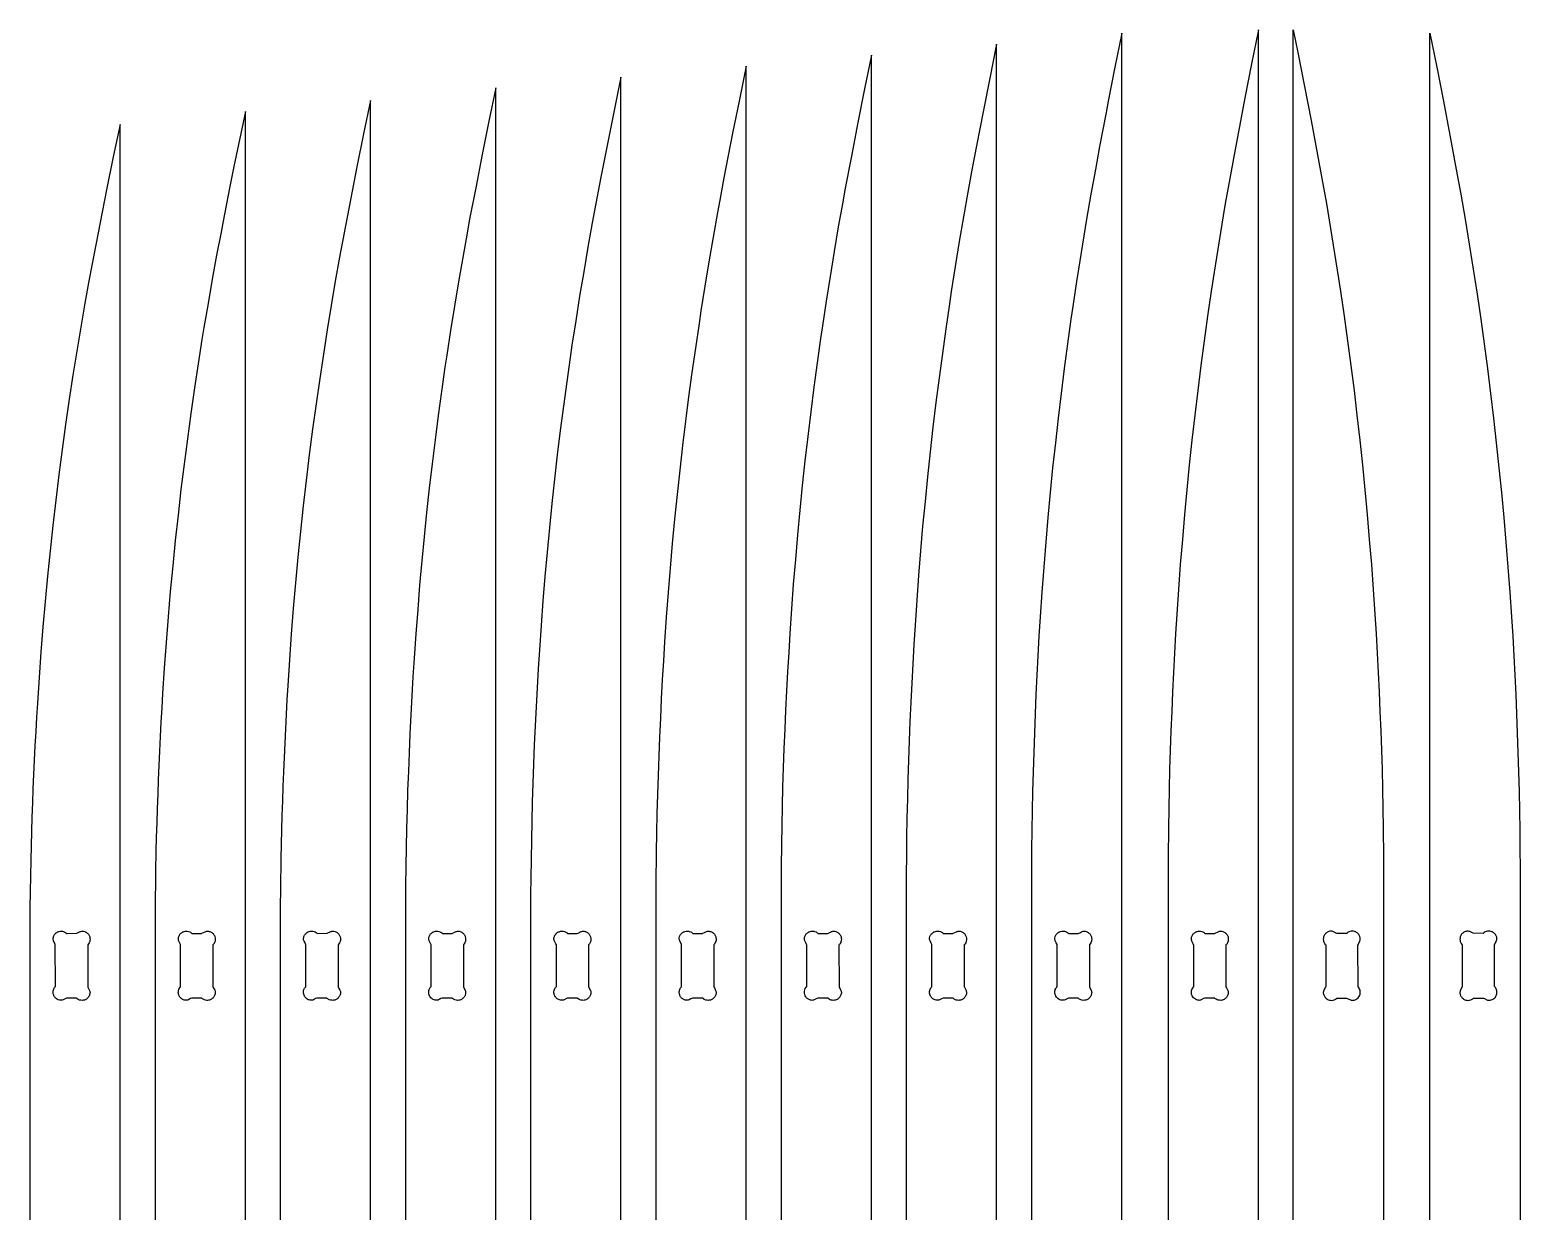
# Model space of a CAD drawing. Extents: x -690 to 337, y -358 to 474.
# Drawn here: x -281.1 to -142.7, y 356.8 to 466.5 of the extents above; entities that cross this region are included whole.
import ezdxf

# ---------------------------------------------------------------- set-up
doc = ezdxf.new("R2010")
doc.units = 0
doc.layers.get('0').update_dxf_attribs({"linetype": 'CONTINUOUS'})
doc.layers.add('SECTIONCUTEDGES', color=18, linetype='CONTINUOUS')

msp = doc.modelspace()

# ---------------------------------------------------------------- linework, layer by layer
msp.add_lwpolyline([(-159.74, 376.57), (-159.73, 376.58), (-158.85, 376.58), (-158.48, 376.4), (-158.41, 376.38), (-158.38, 376.37), (-158.31, 376.37), (-158.27, 376.36), (-158.2, 376.37), (-158.13, 376.38), (-158.03, 376.42), (-157.93, 376.47), (-157.85, 376.53), (-157.77, 376.6), (-157.7, 376.69), (-157.65, 376.78), (-157.62, 376.85), (-157.58, 376.95), (-157.57, 377.06), (-157.57, 377.1), (-157.57, 377.2), (-157.59, 377.31), (-157.63, 377.41), (-157.68, 377.5), (-157.74, 377.59), (-157.77, 377.62), (-157.78, 377.63), (-157.79, 381.51), (-157.78, 381.53), (-157.61, 381.88), (-157.59, 381.94), (-157.57, 382.01), (-157.57, 382.08), (-157.57, 382.15), (-157.58, 382.18), (-157.6, 382.29), (-157.63, 382.35), (-157.66, 382.42), (-157.7, 382.48), (-157.75, 382.53), (-157.8, 382.58), (-157.85, 382.63), (-157.91, 382.67), (-157.97, 382.71), (-158.03, 382.74), (-158.1, 382.76), (-158.21, 382.78), (-158.32, 382.79), (-158.43, 382.78), (-158.54, 382.76), (-158.62, 382.73), (-158.75, 382.65), (-158.8, 382.61), (-158.82, 382.58), (-159.72, 382.57), (-159.81, 382.61), (-160.05, 382.74), (-160.12, 382.76), (-160.18, 382.78), (-160.25, 382.79), (-160.29, 382.79), (-160.36, 382.79), (-160.39, 382.78), (-160.49, 382.75), (-160.56, 382.73), (-160.62, 382.69), (-160.68, 382.66), (-160.74, 382.61), (-160.79, 382.56), (-160.84, 382.51), (-160.88, 382.45), (-160.91, 382.39), (-160.94, 382.32), (-160.97, 382.26), (-160.99, 382.15), (-161, 382.04), (-160.99, 381.93), (-160.97, 381.82), (-160.96, 381.79), (-160.92, 381.7), (-160.9, 381.67), (-160.85, 381.59), (-160.78, 381.52), (-160.78, 377.64), (-160.79, 377.6), (-160.85, 377.49), (-160.96, 377.28), (-160.98, 377.21), (-160.99, 377.14), (-161, 377.11), (-161, 377.04), (-160.99, 376.97), (-160.96, 376.87), (-160.93, 376.8), (-160.9, 376.74), (-160.86, 376.68), (-160.82, 376.62), (-160.77, 376.57), (-160.71, 376.53), (-160.66, 376.48), (-160.6, 376.45), (-160.53, 376.42), (-160.46, 376.39), (-160.39, 376.38), (-160.32, 376.37), (-160.21, 376.36), (-160.1, 376.38), (-159.99, 376.41), (-159.91, 376.44), (-159.86, 376.47), (-159.77, 376.54)], close=True)
at = {"layer": 'SECTIONCUTEDGES'}
for points in [[(-167.03, 247.07), (-167.03, 466.49), (-167.67, 463.33), (-168.29, 460.17), (-168.89, 457.01), (-169.29, 454.89), (-169.69, 452.68), (-170.1, 450.36), (-170.3, 449.2), (-170.68, 446.88), (-171.05, 444.56), (-171.41, 442.23), (-171.75, 439.9), (-172.07, 437.61), (-172.37, 435.31), (-172.66, 433), (-172.94, 430.7), (-173.2, 428.39), (-173.45, 426.09), (-173.68, 423.78), (-173.89, 421.47), (-174.09, 419.15), (-174.28, 416.84), (-174.45, 414.53), (-174.6, 412.21), (-174.72, 410.41), (-174.82, 408.61), (-174.91, 406.81), (-175, 405.01), (-175.08, 403.2), (-175.15, 401.4), (-175.21, 399.6), (-175.27, 397.79), (-175.31, 395.99), (-175.35, 394.18), (-175.38, 392.38), (-175.41, 389.66), (-175.42, 388.9), (-175.42, 324.08)], [(-163.79, 247.07), (-163.79, 466.49), (-163.36, 464.39), (-162.74, 461.22), (-162.12, 458.06), (-161.53, 454.89), (-161.13, 452.68), (-160.72, 450.36), (-160.33, 448.04), (-159.95, 445.72), (-159.59, 443.4), (-159.41, 442.23), (-159.07, 439.9), (-158.75, 437.61), (-158.44, 435.31), (-158.15, 433), (-157.88, 430.7), (-157.62, 428.39), (-157.37, 426.09), (-157.14, 423.78), (-156.93, 421.47), (-156.73, 419.15), (-156.54, 416.84), (-156.37, 414.53), (-156.21, 412.21), (-156.1, 410.41), (-156, 408.61), (-155.91, 406.81), (-155.82, 405.01), (-155.74, 403.2), (-155.67, 401.4), (-155.61, 399.6), (-155.55, 397.79), (-155.51, 395.99), (-155.47, 394.18), (-155.44, 392.38), (-155.41, 389.66), (-155.4, 388.9), (-155.4, 324.08)], [(-191.33, 247.07), (-191.33, 465.15), (-191.97, 462.01), (-192.59, 458.87), (-193.2, 455.72), (-193.59, 453.63), (-194, 451.42), (-194.4, 449.12), (-194.8, 446.82), (-195.18, 444.51), (-195.54, 442.2), (-195.71, 441.04), (-196.05, 438.73), (-196.37, 436.44), (-196.68, 434.16), (-196.97, 431.87), (-197.25, 429.58), (-197.51, 427.29), (-197.75, 424.99), (-197.98, 422.7), (-198.2, 420.4), (-198.4, 418.1), (-198.58, 415.81), (-198.75, 413.51), (-198.91, 411.2), (-199.02, 409.41), (-199.12, 407.62), (-199.22, 405.83), (-199.3, 404.04), (-199.38, 402.25), (-199.45, 400.46), (-199.52, 398.67), (-199.57, 396.87), (-199.62, 395.08), (-199.66, 393.29), (-199.69, 391.49), (-199.71, 389.7), (-199.72, 388.18), (-199.72, 323.61)], [(-179.71, 247.07), (-179.71, 466.17), (-180.35, 463.01), (-180.97, 459.86), (-181.17, 458.8), (-181.77, 455.64), (-182.16, 453.53), (-182.58, 451.22), (-182.98, 448.91), (-183.36, 446.59), (-183.73, 444.27), (-183.91, 443.11), (-184.26, 440.78), (-184.43, 439.62), (-184.75, 437.33), (-185.05, 435.03), (-185.34, 432.73), (-185.62, 430.43), (-185.88, 428.13), (-186.13, 425.82), (-186.36, 423.52), (-186.57, 421.21), (-186.77, 418.9), (-186.96, 416.59), (-187.13, 414.28), (-187.28, 411.97), (-187.4, 410.17), (-187.5, 408.37), (-187.59, 406.57), (-187.68, 404.77), (-187.76, 402.97), (-187.83, 401.17), (-187.89, 399.37), (-187.95, 397.57), (-187.99, 395.77), (-188.03, 393.97), (-188.06, 392.17), (-188.08, 390.37), (-188.1, 388.69), (-188.1, 323.97)], [(-151.11, 247.07), (-151.11, 466.17), (-150.47, 463.01), (-149.85, 459.86), (-149.25, 456.7), (-148.66, 453.53), (-148.24, 451.22), (-147.84, 448.91), (-147.46, 446.59), (-147.08, 444.27), (-146.73, 441.95), (-146.39, 439.62), (-146.07, 437.33), (-145.76, 435.03), (-145.47, 432.73), (-145.2, 430.43), (-144.94, 428.13), (-144.69, 425.82), (-144.46, 423.52), (-144.25, 421.21), (-144.05, 418.9), (-143.86, 416.59), (-143.69, 414.28), (-143.53, 411.97), (-143.42, 410.17), (-143.32, 408.37), (-143.23, 406.57), (-143.14, 404.77), (-143.06, 402.97), (-142.99, 401.17), (-142.93, 399.37), (-142.87, 397.57), (-142.83, 395.77), (-142.79, 393.97), (-142.76, 392.17), (-142.74, 390.37), (-142.72, 388.69), (-142.72, 323.97)], [(-202.96, 247.07), (-202.96, 464.14), (-203.6, 461.01), (-204.22, 457.88), (-204.82, 454.75), (-205.41, 451.62), (-205.62, 450.47), (-206.03, 448.18), (-206.42, 445.89), (-206.8, 443.59), (-207.16, 441.29), (-207.51, 438.99), (-207.68, 437.83), (-208, 435.56), (-208.3, 433.29), (-208.59, 431.01), (-208.87, 428.73), (-209.13, 426.45), (-209.38, 424.16), (-209.61, 421.88), (-209.82, 419.59), (-210.02, 417.31), (-210.21, 415.02), (-210.38, 412.73), (-210.53, 410.44), (-210.64, 408.66), (-210.75, 406.88), (-210.84, 405.09), (-210.93, 403.31), (-211.01, 401.53), (-211.08, 399.74), (-211.14, 397.96), (-211.2, 396.17), (-211.24, 394.39), (-211.28, 392.61), (-211.31, 390.82), (-211.34, 388.76), (-211.34, 387.85), (-211.35, 323.26)], [(-214.58, 247.07), (-214.58, 463.12), (-215.22, 460.01), (-215.84, 456.9), (-216.25, 454.82), (-216.65, 452.74), (-217.04, 450.66), (-217.25, 449.52), (-217.65, 447.24), (-218.05, 444.95), (-218.43, 442.67), (-218.79, 440.38), (-218.96, 439.23), (-219.3, 436.94), (-219.62, 434.68), (-219.93, 432.41), (-220.22, 430.15), (-220.49, 427.88), (-220.76, 425.61), (-221, 423.34), (-221.23, 421.06), (-221.45, 418.79), (-221.65, 416.51), (-221.83, 414.23), (-222, 411.95), (-222.16, 409.67), (-222.27, 407.9), (-222.37, 406.13), (-222.47, 404.35), (-222.55, 402.58), (-222.63, 400.8), (-222.7, 399.03), (-222.77, 397.25), (-222.82, 395.48), (-222.87, 393.7), (-222.91, 391.92), (-222.94, 390.15), (-222.97, 387.19), (-222.97, 322.9)], [(-237.83, 247.07), (-237.83, 461.09), (-238.47, 458), (-239.09, 454.92), (-239.7, 451.83), (-240.29, 448.74), (-240.5, 447.61), (-240.9, 445.35), (-241.3, 443.09), (-241.68, 440.83), (-242.04, 438.56), (-242.39, 436.29), (-242.55, 435.15), (-242.87, 432.91), (-243.18, 430.67), (-243.47, 428.42), (-243.74, 426.18), (-244.01, 423.93), (-244.25, 421.68), (-244.48, 419.42), (-244.7, 417.17), (-244.9, 414.92), (-245.08, 412.66), (-245.25, 410.4), (-245.41, 408.14), (-245.52, 406.39), (-245.62, 404.63), (-245.72, 402.87), (-245.8, 401.11), (-245.88, 399.36), (-245.95, 397.6), (-246.02, 395.84), (-246.07, 394.08), (-246.12, 392.32), (-246.16, 390.56), (-246.19, 388.8), (-246.21, 387.04), (-246.22, 385.64), (-246.22, 322.18)], [(-226.21, 247.07), (-226.21, 462.1), (-226.85, 459.01), (-227.47, 455.91), (-228.07, 452.81), (-228.66, 449.7), (-228.87, 448.57), (-229.28, 446.3), (-229.67, 444.02), (-230.05, 441.75), (-230.41, 439.47), (-230.76, 437.19), (-230.93, 436.05), (-231.25, 433.8), (-231.55, 431.54), (-231.84, 429.29), (-232.12, 427.03), (-232.38, 424.77), (-232.63, 422.51), (-232.86, 420.24), (-233.07, 417.98), (-233.27, 415.71), (-233.46, 413.45), (-233.63, 411.18), (-233.78, 408.91), (-233.89, 407.14), (-234, 405.38), (-234.09, 403.61), (-234.18, 401.85), (-234.26, 400.08), (-234.33, 398.31), (-234.39, 396.54), (-234.45, 394.78), (-234.49, 393.01), (-234.53, 391.24), (-234.56, 389.47), (-234.58, 387.71), (-234.6, 386.21), (-234.6, 322.54)], [(-249.46, 247.07), (-249.46, 459.91), (-250.1, 456.84), (-250.72, 453.78), (-251.32, 450.71), (-251.91, 447.63), (-252.33, 445.39), (-252.73, 443.14), (-253.11, 440.89), (-253.48, 438.63), (-253.84, 436.38), (-254.18, 434.12), (-254.52, 431.75), (-254.84, 429.39), (-255.15, 427.02), (-255.44, 424.64), (-255.71, 422.27), (-255.96, 419.89), (-256.2, 417.52), (-256.42, 415.14), (-256.63, 412.76), (-256.82, 410.38), (-256.99, 407.99), (-257.14, 405.61), (-257.22, 404.27), (-257.3, 402.93), (-257.37, 401.59), (-257.43, 400.25), (-257.49, 398.91), (-257.55, 397.57), (-257.6, 396.22), (-257.65, 394.88), (-257.69, 393.54), (-257.73, 392.2), (-257.76, 390.86), (-257.79, 389.52), (-257.83, 386.75), (-257.84, 385), (-257.85, 321.77)], [(-261.08, 247.07), (-261.08, 458.89), (-261.51, 456.86), (-262.14, 453.81), (-262.55, 451.77), (-263.15, 448.71), (-263.34, 447.69), (-263.75, 445.56), (-264.15, 443.32), (-264.55, 441.08), (-264.93, 438.84), (-265.11, 437.72), (-265.46, 435.47), (-265.8, 433.23), (-266.14, 430.87), (-266.47, 428.52), (-266.77, 426.16), (-267.06, 423.8), (-267.33, 421.43), (-267.59, 419.07), (-267.83, 416.7), (-268.05, 414.34), (-268.25, 411.97), (-268.44, 409.59), (-268.61, 407.22), (-268.77, 404.85), (-268.85, 403.52), (-268.92, 402.18), (-268.99, 400.85), (-269.06, 399.51), (-269.12, 398.18), (-269.17, 396.85), (-269.22, 395.51), (-269.27, 394.18), (-269.31, 392.84), (-269.35, 391.51), (-269.38, 390.17), (-269.42, 388.38), (-269.47, 384.69), (-269.47, 383.99), (-269.47, 321.41)], [(-272.71, 247.07), (-272.71, 457.71), (-273.35, 454.68), (-273.97, 451.64), (-274.57, 448.61), (-275.16, 445.56), (-275.58, 443.34), (-275.98, 441.12), (-276.36, 438.89), (-276.73, 436.66), (-277.09, 434.43), (-277.43, 432.19), (-277.77, 429.85), (-278.09, 427.51), (-278.4, 425.16), (-278.68, 422.81), (-278.96, 420.47), (-279.21, 418.11), (-279.45, 415.76), (-279.67, 413.41), (-279.88, 411.05), (-280.07, 408.69), (-280.24, 406.33), (-280.39, 403.97), (-280.47, 402.65), (-280.55, 401.32), (-280.62, 399.99), (-280.68, 398.67), (-280.74, 397.34), (-280.8, 396.01), (-280.85, 394.69), (-280.9, 393.36), (-280.94, 392.03), (-280.98, 390.7), (-281.01, 389.38), (-281.08, 384.97), (-281.1, 383.23), (-281.1, 321)]]:
    msp.add_lwpolyline(points, dxfattribs=at)
for points in [[(-278.83, 376.74), (-278.86, 376.79), (-278.88, 376.85), (-278.9, 376.9), (-278.92, 376.96), (-278.93, 377.01), (-278.93, 377.07), (-278.93, 377.17), (-278.92, 377.25), (-278.9, 377.33), (-278.87, 377.41), (-278.83, 377.49), (-278.79, 377.56), (-278.71, 377.64), (-278.73, 381.56), (-278.89, 381.88), (-278.91, 381.94), (-278.92, 382.01), (-278.93, 382.08), (-278.93, 382.15), (-278.91, 382.22), (-278.89, 382.29), (-278.87, 382.35), (-278.83, 382.42), (-278.79, 382.48), (-278.75, 382.53), (-278.7, 382.58), (-278.65, 382.63), (-278.59, 382.67), (-278.53, 382.71), (-278.46, 382.74), (-278.4, 382.76), (-278.29, 382.78), (-278.18, 382.79), (-278.07, 382.78), (-277.96, 382.76), (-277.83, 382.7), (-277.67, 382.58), (-277.66, 382.57), (-276.73, 382.59), (-276.41, 382.75), (-276.35, 382.77), (-276.28, 382.79), (-276.21, 382.79), (-276.14, 382.79), (-276.11, 382.78), (-276, 382.75), (-275.94, 382.73), (-275.88, 382.69), (-275.82, 382.66), (-275.76, 382.61), (-275.71, 382.56), (-275.66, 382.51), (-275.62, 382.45), (-275.59, 382.39), (-275.56, 382.32), (-275.53, 382.26), (-275.51, 382.15), (-275.5, 382.04), (-275.51, 381.93), (-275.53, 381.82), (-275.59, 381.69), (-275.72, 381.51), (-275.7, 377.6), (-275.54, 377.28), (-275.52, 377.21), (-275.51, 377.14), (-275.5, 377.07), (-275.51, 377), (-275.52, 376.94), (-275.54, 376.87), (-275.56, 376.8), (-275.6, 376.74), (-275.64, 376.68), (-275.68, 376.62), (-275.73, 376.57), (-275.78, 376.53), (-275.84, 376.48), (-275.9, 376.45), (-275.97, 376.42), (-276.03, 376.39), (-276.14, 376.37), (-276.25, 376.36), (-276.36, 376.37), (-276.47, 376.39), (-276.61, 376.45), (-276.78, 376.58), (-277.7, 376.57), (-278.01, 376.41), (-278.09, 376.38), (-278.17, 376.37), (-278.26, 376.37), (-278.35, 376.38), (-278.45, 376.41), (-278.54, 376.45), (-278.62, 376.51), (-278.69, 376.56), (-278.73, 376.6), (-278.77, 376.65), (-278.8, 376.69)], [(-267.19, 376.72), (-267.23, 376.78), (-267.25, 376.84), (-267.29, 376.94), (-267.3, 377.02), (-267.31, 377.1), (-267.3, 377.18), (-267.29, 377.26), (-267.28, 377.3), (-267.24, 377.44), (-267.22, 377.47), (-267.13, 377.59), (-267.1, 377.62), (-267.09, 377.63), (-267.09, 381.52), (-267.1, 381.56), (-267.19, 381.73), (-267.25, 381.85), (-267.28, 381.91), (-267.29, 381.98), (-267.3, 382.05), (-267.3, 382.12), (-267.3, 382.15), (-267.29, 382.22), (-267.27, 382.29), (-267.24, 382.35), (-267.21, 382.42), (-267.17, 382.48), (-267.13, 382.53), (-267.08, 382.58), (-267.02, 382.63), (-266.96, 382.67), (-266.9, 382.71), (-266.84, 382.74), (-266.77, 382.76), (-266.67, 382.78), (-266.63, 382.79), (-266.52, 382.79), (-266.48, 382.79), (-266.37, 382.77), (-266.25, 382.73), (-266.17, 382.69), (-266.14, 382.67), (-266.07, 382.61), (-266.04, 382.58), (-265.14, 382.58), (-265.11, 382.59), (-264.98, 382.65), (-264.82, 382.74), (-264.75, 382.76), (-264.69, 382.78), (-264.62, 382.79), (-264.58, 382.79), (-264.52, 382.79), (-264.45, 382.77), (-264.38, 382.75), (-264.31, 382.73), (-264.25, 382.69), (-264.19, 382.66), (-264.14, 382.61), (-264.08, 382.56), (-264.04, 382.51), (-264, 382.45), (-263.96, 382.39), (-263.93, 382.32), (-263.91, 382.26), (-263.88, 382.15), (-263.88, 382.04), (-263.88, 381.93), (-263.9, 381.86), (-263.92, 381.79), (-263.95, 381.72), (-263.99, 381.64), (-264.06, 381.55), (-264.09, 381.53), (-264.09, 381.51), (-264.09, 377.64), (-264.09, 377.62), (-264.06, 377.55), (-263.93, 377.31), (-263.9, 377.24), (-263.89, 377.21), (-263.88, 377.14), (-263.88, 377.07), (-263.88, 377), (-263.89, 376.97), (-263.91, 376.87), (-263.94, 376.8), (-263.97, 376.74), (-264.01, 376.68), (-264.06, 376.62), (-264.1, 376.57), (-264.16, 376.53), (-264.22, 376.48), (-264.28, 376.45), (-264.34, 376.42), (-264.41, 376.39), (-264.51, 376.37), (-264.59, 376.36), (-264.66, 376.36), (-264.77, 376.38), (-264.88, 376.41), (-265.01, 376.47), (-265.11, 376.54), (-265.13, 376.56), (-265.15, 376.58), (-266.05, 376.58), (-266.18, 376.52), (-266.33, 376.44), (-266.42, 376.39), (-266.52, 376.37), (-266.61, 376.37), (-266.68, 376.37), (-266.78, 376.39), (-266.84, 376.42), (-266.9, 376.45), (-266.96, 376.48), (-267.01, 376.52), (-267.07, 376.56), (-267.11, 376.61), (-267.16, 376.66)], [(-255.55, 376.69), (-255.59, 376.76), (-255.63, 376.84), (-255.66, 376.93), (-255.68, 377.02), (-255.68, 377.11), (-255.68, 377.19), (-255.67, 377.28), (-255.64, 377.36), (-255.61, 377.44), (-255.59, 377.48), (-255.54, 377.55), (-255.51, 377.59), (-255.47, 377.62), (-255.46, 377.64), (-255.46, 381.51), (-255.47, 381.54), (-255.49, 381.58), (-255.57, 381.75), (-255.63, 381.85), (-255.65, 381.91), (-255.67, 381.98), (-255.68, 382.01), (-255.68, 382.08), (-255.68, 382.15), (-255.66, 382.22), (-255.64, 382.29), (-255.62, 382.35), (-255.58, 382.42), (-255.54, 382.48), (-255.5, 382.53), (-255.45, 382.58), (-255.4, 382.63), (-255.34, 382.67), (-255.28, 382.71), (-255.21, 382.74), (-255.15, 382.76), (-255.08, 382.78), (-254.97, 382.79), (-254.86, 382.79), (-254.82, 382.78), (-254.71, 382.76), (-254.61, 382.72), (-254.5, 382.65), (-254.41, 382.57), (-253.48, 382.59), (-253.16, 382.75), (-253.1, 382.77), (-253.06, 382.78), (-252.99, 382.79), (-252.93, 382.79), (-252.86, 382.78), (-252.75, 382.75), (-252.69, 382.73), (-252.63, 382.69), (-252.57, 382.66), (-252.51, 382.61), (-252.46, 382.56), (-252.41, 382.51), (-252.37, 382.45), (-252.34, 382.39), (-252.31, 382.32), (-252.28, 382.26), (-252.26, 382.15), (-252.25, 382.04), (-252.26, 381.93), (-252.28, 381.82), (-252.34, 381.69), (-252.47, 381.51), (-252.47, 377.64), (-252.46, 377.62), (-252.39, 377.47), (-252.31, 377.31), (-252.28, 377.24), (-252.26, 377.18), (-252.25, 377.11), (-252.25, 377.04), (-252.26, 376.97), (-252.29, 376.87), (-252.32, 376.8), (-252.35, 376.74), (-252.39, 376.68), (-252.43, 376.62), (-252.48, 376.57), (-252.53, 376.53), (-252.59, 376.48), (-252.65, 376.45), (-252.72, 376.42), (-252.78, 376.39), (-252.89, 376.37), (-252.96, 376.36), (-253.07, 376.37), (-253.18, 376.38), (-253.29, 376.42), (-253.36, 376.45), (-253.42, 376.49), (-253.48, 376.54), (-253.51, 376.57), (-253.52, 376.58), (-254.41, 376.58), (-254.45, 376.57), (-254.56, 376.52), (-254.77, 376.41), (-254.83, 376.38), (-254.9, 376.37), (-254.93, 376.37), (-255, 376.37), (-255.06, 376.37), (-255.17, 376.4), (-255.21, 376.41), (-255.28, 376.45), (-255.35, 376.49), (-255.38, 376.51), (-255.44, 376.56), (-255.49, 376.62)], [(-243.95, 376.72), (-243.98, 376.79), (-244.01, 376.86), (-244.04, 376.94), (-244.05, 377.02), (-244.06, 377.09), (-244.06, 377.13), (-244.05, 377.21), (-244.04, 377.29), (-244.02, 377.36), (-243.99, 377.43), (-243.95, 377.5), (-243.91, 377.56), (-243.88, 377.6), (-243.85, 377.62), (-243.84, 377.64), (-243.84, 381.53), (-244.01, 381.88), (-244.03, 381.91), (-244.04, 381.98), (-244.05, 382.05), (-244.05, 382.12), (-244.05, 382.18), (-244.02, 382.29), (-243.99, 382.35), (-243.96, 382.42), (-243.92, 382.48), (-243.88, 382.53), (-243.83, 382.58), (-243.77, 382.63), (-243.72, 382.67), (-243.65, 382.71), (-243.59, 382.74), (-243.52, 382.76), (-243.42, 382.78), (-243.31, 382.79), (-243.2, 382.78), (-243.09, 382.76), (-242.95, 382.7), (-242.83, 382.62), (-242.79, 382.58), (-242.78, 382.57), (-241.87, 382.58), (-241.66, 382.68), (-241.57, 382.74), (-241.51, 382.76), (-241.47, 382.77), (-241.4, 382.79), (-241.34, 382.79), (-241.3, 382.79), (-241.23, 382.78), (-241.13, 382.75), (-241.06, 382.73), (-241, 382.69), (-240.94, 382.66), (-240.89, 382.61), (-240.83, 382.56), (-240.79, 382.51), (-240.75, 382.45), (-240.71, 382.39), (-240.68, 382.32), (-240.66, 382.26), (-240.63, 382.15), (-240.63, 382.04), (-240.63, 381.97), (-240.65, 381.86), (-240.7, 381.7), (-240.79, 381.58), (-240.81, 381.55), (-240.84, 381.53), (-240.84, 381.52), (-240.84, 377.64), (-240.84, 377.62), (-240.67, 377.28), (-240.65, 377.21), (-240.63, 377.14), (-240.63, 377.07), (-240.63, 377), (-240.64, 376.94), (-240.66, 376.87), (-240.69, 376.8), (-240.72, 376.74), (-240.76, 376.68), (-240.81, 376.62), (-240.85, 376.57), (-240.91, 376.53), (-240.97, 376.48), (-241.03, 376.45), (-241.09, 376.42), (-241.16, 376.39), (-241.27, 376.37), (-241.38, 376.36), (-241.49, 376.37), (-241.52, 376.38), (-241.63, 376.41), (-241.75, 376.46), (-241.86, 376.54), (-241.88, 376.57), (-241.9, 376.58), (-241.9, 376.58), (-242.79, 376.58), (-242.81, 376.57), (-242.93, 376.52), (-243.08, 376.44), (-243.17, 376.39), (-243.2, 376.39), (-243.3, 376.37), (-243.4, 376.37), (-243.46, 376.38), (-243.56, 376.41), (-243.65, 376.45), (-243.7, 376.47), (-243.78, 376.53), (-243.85, 376.6), (-243.92, 376.68)], [(-232.31, 376.7), (-232.35, 376.77), (-232.38, 376.83), (-232.4, 376.9), (-232.42, 377), (-232.43, 377.04), (-232.43, 377.16), (-232.41, 377.27), (-232.38, 377.38), (-232.34, 377.47), (-232.32, 377.51), (-232.27, 377.57), (-232.23, 377.62), (-232.21, 377.64), (-232.21, 381.52), (-232.26, 381.62), (-232.38, 381.85), (-232.4, 381.91), (-232.42, 381.98), (-232.43, 382.01), (-232.43, 382.08), (-232.43, 382.15), (-232.41, 382.22), (-232.39, 382.29), (-232.37, 382.35), (-232.33, 382.42), (-232.29, 382.48), (-232.25, 382.53), (-232.2, 382.58), (-232.15, 382.63), (-232.09, 382.67), (-232.03, 382.71), (-231.96, 382.74), (-231.9, 382.76), (-231.83, 382.78), (-231.72, 382.79), (-231.61, 382.79), (-231.57, 382.78), (-231.46, 382.76), (-231.33, 382.7), (-231.25, 382.65), (-231.2, 382.61), (-231.16, 382.58), (-230.27, 382.57), (-230.19, 382.61), (-229.91, 382.75), (-229.85, 382.77), (-229.78, 382.79), (-229.71, 382.79), (-229.64, 382.79), (-229.57, 382.77), (-229.5, 382.75), (-229.44, 382.73), (-229.38, 382.69), (-229.32, 382.66), (-229.26, 382.61), (-229.21, 382.56), (-229.16, 382.51), (-229.12, 382.45), (-229.09, 382.39), (-229.06, 382.32), (-229.03, 382.26), (-229.01, 382.15), (-229, 382.04), (-229, 381.97), (-229.02, 381.86), (-229.06, 381.74), (-229.14, 381.61), (-229.19, 381.54), (-229.21, 381.53), (-229.22, 381.51), (-229.21, 377.62), (-229.04, 377.28), (-229.02, 377.21), (-229.01, 377.14), (-229, 377.07), (-229.01, 377), (-229.02, 376.94), (-229.04, 376.87), (-229.07, 376.8), (-229.1, 376.74), (-229.14, 376.68), (-229.18, 376.62), (-229.23, 376.57), (-229.28, 376.53), (-229.34, 376.48), (-229.4, 376.45), (-229.47, 376.42), (-229.53, 376.39), (-229.64, 376.37), (-229.71, 376.36), (-229.82, 376.37), (-229.93, 376.38), (-230.09, 376.44), (-230.21, 376.52), (-230.24, 376.54), (-230.27, 376.58), (-230.28, 376.58), (-231.17, 376.58), (-231.19, 376.57), (-231.28, 376.53), (-231.49, 376.42), (-231.55, 376.39), (-231.62, 376.38), (-231.69, 376.37), (-231.76, 376.37), (-231.82, 376.37), (-231.93, 376.4), (-231.99, 376.43), (-232.06, 376.46), (-232.12, 376.5), (-232.17, 376.54), (-232.22, 376.59), (-232.27, 376.65)], [(-220.67, 376.69), (-220.71, 376.74), (-220.74, 376.81), (-220.76, 376.87), (-220.78, 376.94), (-220.79, 377), (-220.8, 377.06), (-220.8, 377.16), (-220.79, 377.26), (-220.76, 377.36), (-220.72, 377.46), (-220.67, 377.54), (-220.63, 377.59), (-220.6, 377.62), (-220.59, 377.64), (-220.6, 381.55), (-220.76, 381.88), (-220.79, 381.94), (-220.79, 381.98), (-220.8, 382.05), (-220.8, 382.12), (-220.8, 382.18), (-220.77, 382.29), (-220.74, 382.35), (-220.71, 382.42), (-220.67, 382.48), (-220.63, 382.53), (-220.58, 382.58), (-220.52, 382.63), (-220.47, 382.67), (-220.4, 382.71), (-220.34, 382.74), (-220.27, 382.76), (-220.17, 382.78), (-220.13, 382.79), (-220.02, 382.79), (-219.91, 382.78), (-219.87, 382.77), (-219.72, 382.71), (-219.67, 382.69), (-219.61, 382.64), (-219.57, 382.61), (-219.54, 382.58), (-219.53, 382.57), (-218.65, 382.57), (-218.61, 382.59), (-218.44, 382.67), (-218.32, 382.74), (-218.26, 382.76), (-218.19, 382.78), (-218.15, 382.79), (-218.09, 382.79), (-218.02, 382.79), (-217.95, 382.77), (-217.88, 382.75), (-217.81, 382.73), (-217.75, 382.69), (-217.69, 382.66), (-217.64, 382.61), (-217.58, 382.56), (-217.54, 382.51), (-217.5, 382.45), (-217.46, 382.39), (-217.43, 382.32), (-217.41, 382.26), (-217.39, 382.19), (-217.38, 382.12), (-217.38, 382), (-217.38, 381.93), (-217.41, 381.82), (-217.45, 381.72), (-217.52, 381.59), (-217.59, 381.51), (-217.59, 377.64), (-217.58, 377.61), (-217.54, 377.51), (-217.42, 377.28), (-217.4, 377.21), (-217.38, 377.14), (-217.38, 377.07), (-217.38, 377), (-217.39, 376.94), (-217.41, 376.87), (-217.44, 376.8), (-217.47, 376.74), (-217.51, 376.68), (-217.56, 376.62), (-217.61, 376.57), (-217.66, 376.53), (-217.72, 376.48), (-217.78, 376.45), (-217.84, 376.42), (-217.91, 376.39), (-218.02, 376.37), (-218.09, 376.36), (-218.2, 376.37), (-218.31, 376.38), (-218.34, 376.39), (-218.48, 376.45), (-218.5, 376.46), (-218.65, 376.58), (-219.55, 376.58), (-219.73, 376.49), (-219.87, 376.42), (-219.97, 376.38), (-219.99, 376.38), (-220.11, 376.37), (-220.13, 376.37), (-220.25, 376.39), (-220.36, 376.43), (-220.42, 376.46), (-220.48, 376.49), (-220.53, 376.53), (-220.58, 376.58), (-220.63, 376.63)], [(-209.06, 376.7), (-209.1, 376.77), (-209.13, 376.83), (-209.15, 376.9), (-209.17, 377.02), (-209.18, 377.09), (-209.17, 377.22), (-209.15, 377.34), (-209.1, 377.46), (-209, 377.6), (-208.97, 377.63), (-208.96, 377.64), (-208.96, 381.52), (-208.97, 381.55), (-209.02, 381.65), (-209.14, 381.88), (-209.16, 381.94), (-209.18, 382.01), (-209.18, 382.08), (-209.18, 382.15), (-209.16, 382.22), (-209.14, 382.29), (-209.12, 382.35), (-209.08, 382.42), (-209.05, 382.48), (-209, 382.53), (-208.95, 382.58), (-208.9, 382.63), (-208.84, 382.67), (-208.78, 382.71), (-208.71, 382.74), (-208.65, 382.76), (-208.54, 382.78), (-208.51, 382.79), (-208.39, 382.79), (-208.29, 382.78), (-208.25, 382.77), (-208.09, 382.71), (-207.98, 382.64), (-207.94, 382.61), (-207.92, 382.58), (-207.91, 382.57), (-207.02, 382.58), (-206.99, 382.58), (-206.88, 382.64), (-206.69, 382.74), (-206.66, 382.75), (-206.6, 382.77), (-206.53, 382.79), (-206.49, 382.79), (-206.43, 382.79), (-206.36, 382.78), (-206.26, 382.75), (-206.19, 382.73), (-206.13, 382.69), (-206.07, 382.66), (-206.01, 382.61), (-205.96, 382.56), (-205.91, 382.51), (-205.87, 382.45), (-205.84, 382.39), (-205.81, 382.32), (-205.78, 382.26), (-205.76, 382.15), (-205.75, 382.04), (-205.76, 381.93), (-205.76, 381.89), (-205.79, 381.79), (-205.81, 381.74), (-205.89, 381.61), (-205.93, 381.56), (-205.96, 381.53), (-205.97, 381.51), (-205.96, 377.62), (-205.86, 377.4), (-205.79, 377.28), (-205.78, 377.24), (-205.76, 377.18), (-205.75, 377.11), (-205.75, 377.04), (-205.76, 377), (-205.77, 376.94), (-205.79, 376.87), (-205.82, 376.8), (-205.85, 376.74), (-205.89, 376.68), (-205.93, 376.62), (-205.98, 376.57), (-206.03, 376.53), (-206.09, 376.48), (-206.15, 376.45), (-206.22, 376.42), (-206.29, 376.39), (-206.39, 376.37), (-206.5, 376.36), (-206.61, 376.37), (-206.72, 376.39), (-206.86, 376.45), (-206.99, 376.55), (-207.02, 376.58), (-207.03, 376.58), (-207.92, 376.58), (-207.94, 376.57), (-208.08, 376.5), (-208.27, 376.41), (-208.33, 376.38), (-208.4, 376.37), (-208.47, 376.36), (-208.54, 376.37), (-208.61, 376.38), (-208.68, 376.4), (-208.74, 376.43), (-208.81, 376.46), (-208.87, 376.5), (-208.92, 376.54), (-208.97, 376.59), (-209.02, 376.65)], [(-197.45, 376.72), (-197.47, 376.76), (-197.51, 376.84), (-197.53, 376.93), (-197.55, 377.02), (-197.56, 377.11), (-197.55, 377.19), (-197.54, 377.28), (-197.52, 377.36), (-197.48, 377.44), (-197.44, 377.52), (-197.38, 377.59), (-197.35, 377.62), (-197.34, 377.64), (-197.34, 381.51), (-197.35, 381.55), (-197.4, 381.67), (-197.51, 381.88), (-197.54, 381.94), (-197.55, 382.01), (-197.55, 382.05), (-197.55, 382.12), (-197.55, 382.18), (-197.52, 382.29), (-197.49, 382.35), (-197.46, 382.42), (-197.42, 382.48), (-197.38, 382.53), (-197.33, 382.58), (-197.27, 382.63), (-197.22, 382.67), (-197.15, 382.71), (-197.09, 382.74), (-197.02, 382.76), (-196.92, 382.78), (-196.81, 382.79), (-196.77, 382.79), (-196.66, 382.78), (-196.55, 382.75), (-196.42, 382.69), (-196.37, 382.65), (-196.32, 382.61), (-196.3, 382.58), (-196.28, 382.57), (-195.4, 382.57), (-195.36, 382.59), (-195.21, 382.66), (-195.07, 382.74), (-195.04, 382.75), (-194.97, 382.77), (-194.9, 382.79), (-194.84, 382.79), (-194.8, 382.79), (-194.73, 382.78), (-194.63, 382.75), (-194.56, 382.73), (-194.5, 382.69), (-194.44, 382.66), (-194.39, 382.61), (-194.33, 382.56), (-194.29, 382.51), (-194.25, 382.45), (-194.21, 382.39), (-194.18, 382.32), (-194.16, 382.26), (-194.13, 382.15), (-194.13, 382.08), (-194.13, 381.97), (-194.15, 381.86), (-194.2, 381.7), (-194.29, 381.58), (-194.34, 381.53), (-194.34, 381.51), (-194.34, 377.63), (-194.33, 377.6), (-194.17, 377.28), (-194.15, 377.21), (-194.13, 377.14), (-194.13, 377.07), (-194.13, 377), (-194.14, 376.97), (-194.16, 376.87), (-194.19, 376.8), (-194.22, 376.74), (-194.26, 376.68), (-194.31, 376.62), (-194.36, 376.57), (-194.41, 376.53), (-194.47, 376.48), (-194.53, 376.45), (-194.59, 376.42), (-194.66, 376.39), (-194.77, 376.37), (-194.84, 376.36), (-194.95, 376.37), (-195.06, 376.38), (-195.09, 376.39), (-195.21, 376.44), (-195.28, 376.48), (-195.37, 376.55), (-195.38, 376.57), (-195.4, 376.58), (-196.29, 376.58), (-196.45, 376.5), (-196.64, 376.41), (-196.71, 376.38), (-196.77, 376.37), (-196.8, 376.37), (-196.87, 376.37), (-196.94, 376.37), (-197.05, 376.4), (-197.12, 376.43), (-197.19, 376.47), (-197.25, 376.51), (-197.31, 376.56), (-197.37, 376.62), (-197.4, 376.65)], [(-185.83, 376.74), (-185.85, 376.77), (-185.88, 376.85), (-185.91, 376.93), (-185.93, 377.01), (-185.93, 377.06), (-185.93, 377.14), (-185.93, 377.22), (-185.91, 377.3), (-185.89, 377.38), (-185.85, 377.45), (-185.81, 377.52), (-185.75, 377.6), (-185.73, 377.62), (-185.71, 377.64), (-185.72, 381.52), (-185.72, 381.55), (-185.79, 381.69), (-185.89, 381.88), (-185.91, 381.94), (-185.93, 382.01), (-185.93, 382.05), (-185.93, 382.12), (-185.92, 382.18), (-185.89, 382.29), (-185.87, 382.35), (-185.83, 382.42), (-185.8, 382.48), (-185.75, 382.53), (-185.7, 382.58), (-185.65, 382.63), (-185.59, 382.67), (-185.53, 382.71), (-185.46, 382.74), (-185.4, 382.76), (-185.29, 382.78), (-185.18, 382.79), (-185.14, 382.79), (-185.04, 382.78), (-184.93, 382.75), (-184.86, 382.72), (-184.75, 382.65), (-184.7, 382.61), (-184.67, 382.58), (-184.66, 382.57), (-183.75, 382.58), (-183.56, 382.67), (-183.44, 382.74), (-183.38, 382.76), (-183.31, 382.78), (-183.25, 382.79), (-183.18, 382.79), (-183.11, 382.78), (-183.01, 382.75), (-182.94, 382.73), (-182.88, 382.69), (-182.82, 382.66), (-182.76, 382.61), (-182.71, 382.56), (-182.66, 382.51), (-182.62, 382.45), (-182.59, 382.39), (-182.56, 382.32), (-182.53, 382.26), (-182.51, 382.15), (-182.5, 382.04), (-182.51, 381.93), (-182.52, 381.86), (-182.58, 381.7), (-182.64, 381.61), (-182.71, 381.53), (-182.72, 381.52), (-182.71, 377.62), (-182.54, 377.28), (-182.52, 377.21), (-182.51, 377.14), (-182.5, 377.07), (-182.51, 377), (-182.52, 376.94), (-182.54, 376.87), (-182.57, 376.8), (-182.6, 376.74), (-182.64, 376.68), (-182.68, 376.62), (-182.73, 376.57), (-182.78, 376.53), (-182.84, 376.48), (-182.9, 376.45), (-182.97, 376.42), (-183.04, 376.39), (-183.14, 376.37), (-183.18, 376.37), (-183.29, 376.36), (-183.4, 376.38), (-183.5, 376.41), (-183.59, 376.44), (-183.7, 376.51), (-183.77, 376.58), (-183.78, 376.58), (-184.66, 376.58), (-184.98, 376.42), (-185.07, 376.39), (-185.1, 376.38), (-185.19, 376.37), (-185.22, 376.37), (-185.31, 376.37), (-185.36, 376.38), (-185.45, 376.41), (-185.54, 376.45), (-185.62, 376.5), (-185.69, 376.56), (-185.72, 376.59), (-185.78, 376.67)], [(-173.12, 376.69), (-173.17, 376.78), (-173.2, 376.85), (-173.23, 376.95), (-173.25, 377.06), (-173.25, 377.17), (-173.24, 377.27), (-173.21, 377.38), (-173.16, 377.47), (-173.1, 377.56), (-173.08, 377.59), (-173.05, 377.62), (-173.03, 377.64), (-173.03, 381.51), (-173.04, 381.53), (-173.07, 381.6), (-173.2, 381.85), (-173.22, 381.91), (-173.23, 381.94), (-173.25, 382.01), (-173.25, 382.08), (-173.25, 382.15), (-173.23, 382.22), (-173.21, 382.29), (-173.19, 382.35), (-173.15, 382.42), (-173.12, 382.48), (-173.07, 382.53), (-173.02, 382.58), (-172.97, 382.63), (-172.91, 382.67), (-172.85, 382.71), (-172.78, 382.74), (-172.72, 382.76), (-172.61, 382.78), (-172.5, 382.79), (-172.39, 382.78), (-172.28, 382.76), (-172.2, 382.73), (-172.07, 382.65), (-172.02, 382.61), (-171.99, 382.58), (-171.97, 382.57), (-171.1, 382.57), (-171.08, 382.58), (-171.03, 382.6), (-170.76, 382.74), (-170.7, 382.76), (-170.63, 382.78), (-170.57, 382.79), (-170.5, 382.79), (-170.43, 382.78), (-170.33, 382.75), (-170.26, 382.73), (-170.2, 382.69), (-170.14, 382.66), (-170.08, 382.61), (-170.03, 382.56), (-169.98, 382.51), (-169.94, 382.45), (-169.91, 382.39), (-169.88, 382.32), (-169.85, 382.26), (-169.83, 382.15), (-169.82, 382.04), (-169.83, 381.93), (-169.85, 381.82), (-169.86, 381.79), (-169.9, 381.7), (-169.97, 381.59), (-170.01, 381.55), (-170.02, 381.54), (-170.04, 381.52), (-170.04, 377.64), (-170.04, 377.63), (-169.98, 377.51), (-169.86, 377.28), (-169.84, 377.21), (-169.83, 377.18), (-169.82, 377.11), (-169.82, 377.04), (-169.83, 376.97), (-169.86, 376.87), (-169.89, 376.8), (-169.92, 376.74), (-169.96, 376.68), (-170, 376.62), (-170.05, 376.57), (-170.1, 376.53), (-170.16, 376.48), (-170.22, 376.45), (-170.29, 376.42), (-170.36, 376.39), (-170.42, 376.38), (-170.53, 376.36), (-170.64, 376.37), (-170.75, 376.38), (-170.86, 376.42), (-170.94, 376.46), (-171.06, 376.54), (-171.08, 376.57), (-171.09, 376.58), (-171.97, 376.58), (-172.01, 376.57), (-172.13, 376.52), (-172.34, 376.4), (-172.41, 376.38), (-172.48, 376.37), (-172.55, 376.36), (-172.58, 376.37), (-172.65, 376.37), (-172.74, 376.4), (-172.79, 376.42), (-172.88, 376.47), (-172.97, 376.53), (-173.05, 376.6)], [(-146.16, 382.57), (-147.08, 382.59), (-147.41, 382.75), (-147.47, 382.77), (-147.54, 382.79), (-147.61, 382.79), (-147.68, 382.79), (-147.75, 382.77), (-147.81, 382.75), (-147.88, 382.73), (-147.94, 382.69), (-148, 382.66), (-148.06, 382.61), (-148.11, 382.56), (-148.16, 382.51), (-148.2, 382.45), (-148.23, 382.39), (-148.26, 382.32), (-148.29, 382.26), (-148.31, 382.15), (-148.32, 382.04), (-148.31, 381.93), (-148.29, 381.82), (-148.26, 381.75), (-148.2, 381.64), (-148.14, 381.56), (-148.13, 381.55), (-148.1, 381.51), (-148.1, 377.62), (-148.28, 377.28), (-148.3, 377.21), (-148.31, 377.18), (-148.32, 377.11), (-148.32, 377.04), (-148.31, 376.97), (-148.28, 376.87), (-148.25, 376.8), (-148.22, 376.74), (-148.18, 376.68), (-148.14, 376.62), (-148.09, 376.57), (-148.03, 376.53), (-147.98, 376.48), (-147.92, 376.45), (-147.85, 376.42), (-147.78, 376.39), (-147.68, 376.37), (-147.57, 376.36), (-147.46, 376.37), (-147.42, 376.38), (-147.31, 376.41), (-147.25, 376.43), (-147.13, 376.5), (-147.05, 376.58), (-147.04, 376.58), (-146.14, 376.58), (-146.03, 376.53), (-145.83, 376.42), (-145.75, 376.39), (-145.69, 376.37), (-145.6, 376.37), (-145.51, 376.37), (-145.41, 376.4), (-145.33, 376.43), (-145.24, 376.48), (-145.16, 376.53), (-145.09, 376.59), (-145.03, 376.67), (-144.99, 376.74), (-144.95, 376.81), (-144.92, 376.89), (-144.9, 376.97), (-144.89, 377.06), (-144.89, 377.14), (-144.89, 377.18), (-144.9, 377.26), (-144.92, 377.34), (-144.95, 377.42), (-144.99, 377.49), (-145.03, 377.56), (-145.08, 377.61), (-145.09, 377.62), (-145.11, 377.64), (-145.1, 381.53), (-145.04, 381.67), (-144.93, 381.88), (-144.91, 381.94), (-144.89, 382.01), (-144.89, 382.08), (-144.89, 382.15), (-144.9, 382.22), (-144.93, 382.29), (-144.95, 382.35), (-144.98, 382.42), (-145.02, 382.48), (-145.07, 382.53), (-145.12, 382.58), (-145.17, 382.63), (-145.23, 382.67), (-145.29, 382.71), (-145.35, 382.74), (-145.42, 382.76), (-145.53, 382.78), (-145.64, 382.79), (-145.75, 382.78), (-145.86, 382.76), (-145.96, 382.72), (-146.06, 382.67), (-146.15, 382.58)]]:
    msp.add_lwpolyline(points, close=True, dxfattribs=at)

doc.saveas('drawing.dxf')
